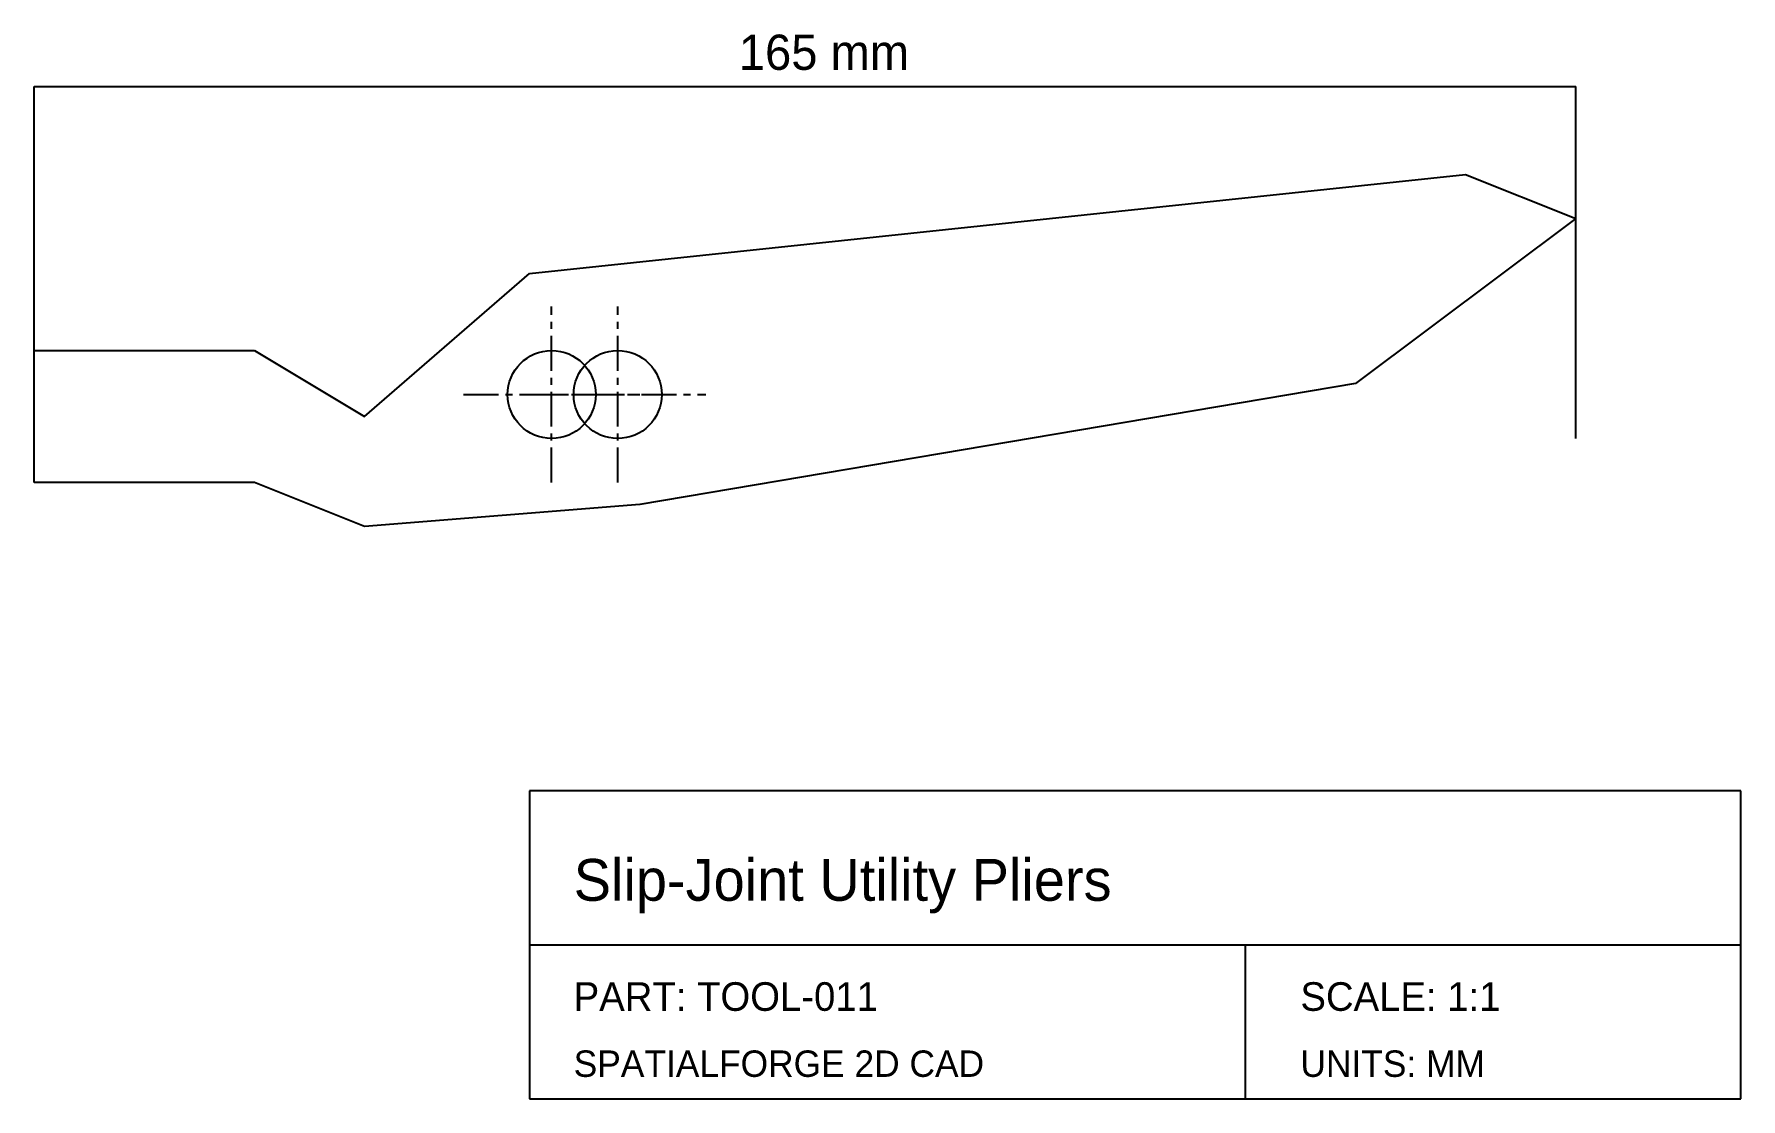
# Model space of a CAD drawing. Header units: millimetres. Extents: x 25 to 180, y -10 to 87.
import ezdxf

# ---------------------------------------------------------------- set-up
doc = ezdxf.new("R2010")
doc.units = ezdxf.units.MM
doc.linetypes.add('CENTER', pattern=[5.08, 3.175, -0.635, 0.635, -0.635])
for name, color, linetype in [('CENTER', 1, 'CENTER'), ('DIM', 3, 'CONTINUOUS'), ('TITLE', 5, 'CONTINUOUS'), ('VISIBLE', 7, 'CONTINUOUS')]:
    doc.layers.add(name, color=color, linetype=linetype)

msp = doc.modelspace()

# ---------------------------------------------------------------- linework, layer by layer
at = {"layer": 'CENTER', "linetype": 'CENTER'}
for p, q in [((72, 46), (72, 62)), ((78, 46), (78, 62)), ((64, 54), (80, 54)), ((70, 54), (86, 54))]:
    msp.add_line(p, q, dxfattribs=at)
at = {"layer": 'DIM'}
for p, q in [((25, 50), (25, 82)), ((25, 82), (165, 82)), ((165, 50), (165, 82))]:
    msp.add_line(p, q, dxfattribs=at)
at = {"layer": 'TITLE', "linetype": 'CONTINUOUS'}
for p, q in [((180, 18), (70, 18)), ((70, 18), (70, -10)), ((180, -10), (180, 18)), ((70, -10), (180, -10))]:
    msp.add_line(p, q, dxfattribs=at)
at = {"layer": 'TITLE'}
for p, q in [((70, 4), (180, 4)), ((135, -10), (135, 4))]:
    msp.add_line(p, q, dxfattribs=at)
at = {"layer": 'VISIBLE', "linetype": 'CONTINUOUS'}
for p, q in [((70, 65), (155, 74)), ((155, 74), (165, 70)), ((165, 70), (145, 55)), ((55, 52), (70, 65)), ((25, 58), (45, 58)), ((25, 46), (25, 58)), ((45, 58), (55, 52)), ((145, 55), (80, 44)), ((45, 46), (25, 46)), ((55, 42), (45, 46)), ((80, 44), (55, 42))]:
    msp.add_line(p, q, dxfattribs=at)
at = {"layer": 'VISIBLE'}
for centre in [(72, 54), (78, 54)]:
    msp.add_circle(centre, 4, dxfattribs=at)

# ---------------------------------------------------------------- texts
at = {"layer": 'DIM'}
msp.add_text('165 mm', height=3.2, dxfattribs=at).set_placement((89, 83.5))
at = {"layer": 'TITLE'}
for s, height, p in [('Slip-Joint Utility Pliers', 3.8, (74, 8)), ('PART: TOOL-011', 2.6, (74, -2)), ('SCALE: 1:1', 2.6, (140, -2)), ('SPATIALFORGE 2D CAD', 2.4, (74, -8)), ('UNITS: MM', 2.4, (140, -8))]:
    msp.add_text(s, height=height, dxfattribs=at).set_placement(p)

doc.saveas('drawing.dxf')
